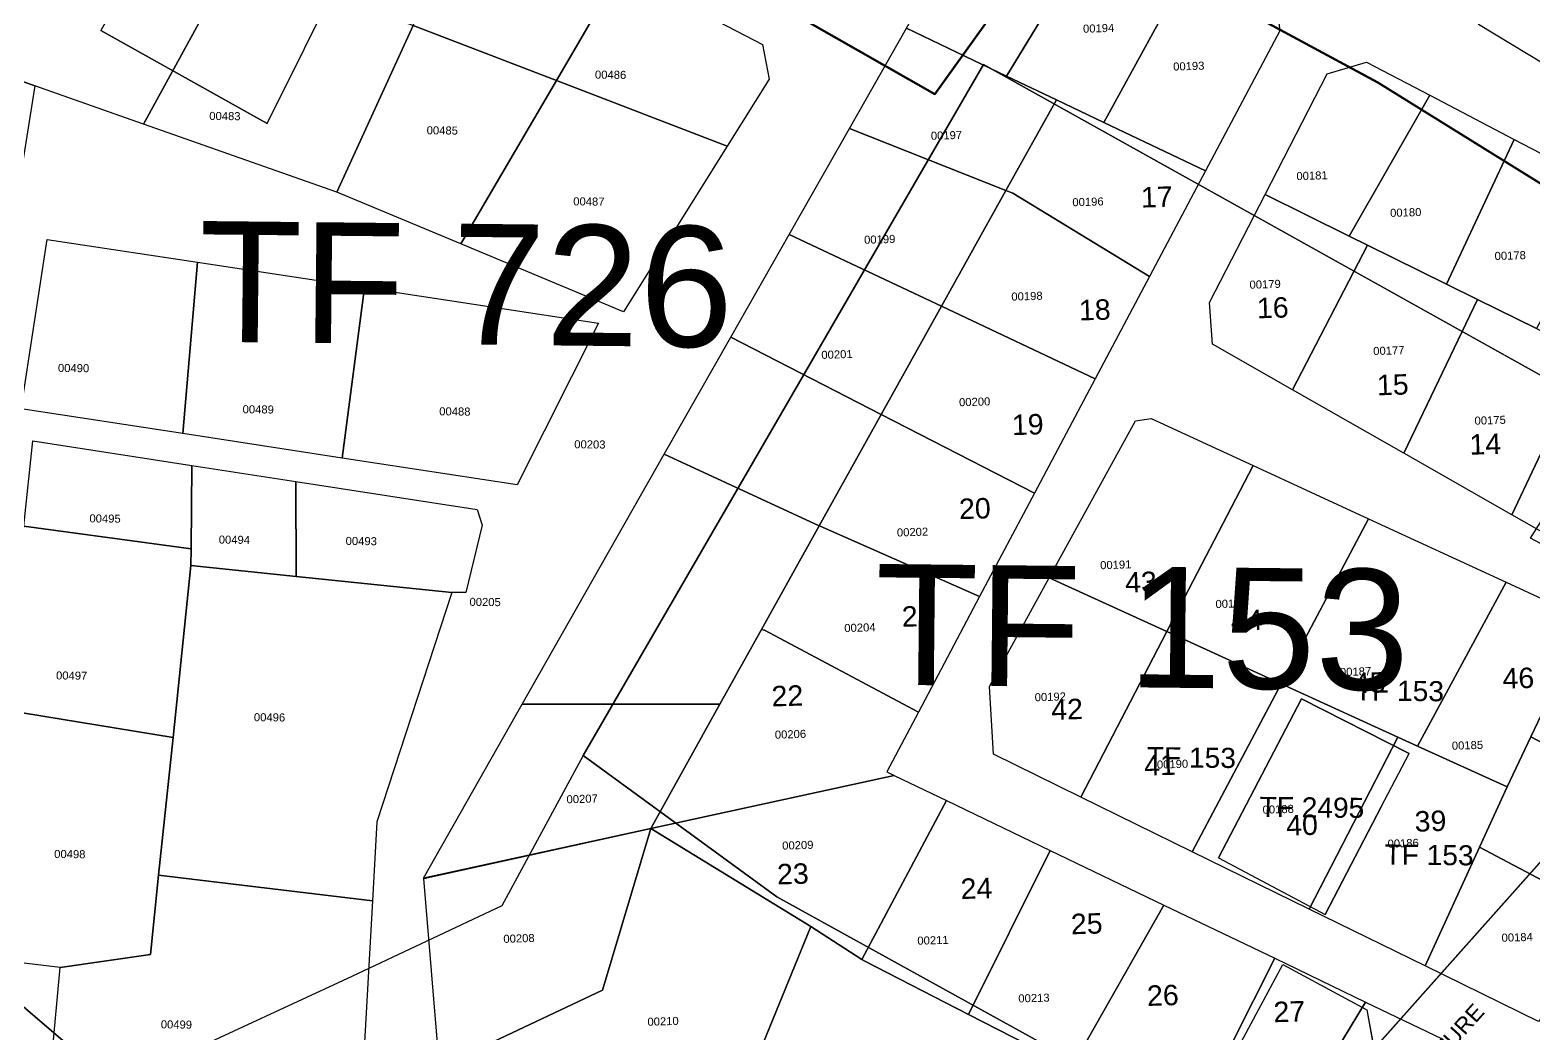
# Model space of a CAD drawing. Header units: metres. Extents: x 251686 to 255059, y 1627526 to 1631912.
# Drawn here: x 253999 to 254185.8, y 1628057.4 to 1628182.1 of the extents above; entities that cross this region are included whole.
import ezdxf
from ezdxf.enums import TextEntityAlignment as Align

# ---------------------------------------------------------------- set-up
doc = ezdxf.new("R2010")
doc.units = ezdxf.units.M
doc.header["$MEASUREMENT"] = 0
for name, color, linetype in [('limites_parcelles', 7, 'Continuous'), ('limites_sections', 7, 'Continuous'), ('numero_lot', 7, 'Continuous'), ('numero_parcelle', 7, 'Continuous')]:
    doc.layers.add(name, color=color, linetype=linetype)
doc.layers.add('Numero_TF', color=7, linetype='Continuous', lineweight=0)
doc.styles.add('Style-Arial', font='arial.ttf')
doc.styles.add('style1', font='')
doc.styles.get('style1').set_extended_font_data('Times New Roman', bold=True)

# ---------------------------------------------------------------- blocks, each defined once
blk = doc.blocks.new('*U104')
at = {"layer": 'Numero_TF', "color": 4, "linetype": 'Continuous', "lineweight": 30}
for p, q in [((87.926188, -28.937498), (67.256672, -17.359727)), ((127.183331, -107.474226), (176.898159, -21.601739)), ((176.898159, -21.601739), (127.183331, -107.474226)), ((176.898159, -21.601739), (256.317102, -65.908475)), ((212.252401, -158.730959), (300.834114, -59.182559)), ((206.084066, -120.193775), (216.402347, -100.421077)), ((216.402347, -100.421077), (229.781852, -107.202002)), ((69.128874, -148.526632), (16.717266, -103.663576)), ((16.727265, -103.663681), (69.128769, -148.536632)), ((226.301657, -113.865811), (219.341057, -127.213426)), ((117.0767, -126.139086), (98.453178, -134.943933)), ((224.546909, -139.058767), (225.425174, -143.988265))]:
    blk.add_line(p, q, dxfattribs=at)
at = {"layer": 'Numero_TF', "color": 4, "linetype": 'Continuous', "lineweight": 30, "flags": 128}
for points in [[(67.256672, -17.359727), (87.926188, -28.937498), (97.193076, -10.243815), (81.178424, -2.035129), (77.01061, 0.098772), (67.256672, -17.359727)], [(203.507106, -153.208526), (214.11516, -133.458873), (224.546909, -139.058767), (225.416104, -143.937359), (300.834114, -59.182559), (256.526817, -65.87679), (256.527405, -65.880683), (270.879831, -63.82134), (268.54384, -68.187042), (258.149556, -87.57892), (244.843724, -80.44875), (254.637788, -64.971609), (176.898159, -21.601739), (127.183331, -107.474226), (151.240048, -125.04791), (212.252267, -158.730886), (212.752818, -158.168366), (203.507106, -153.208526)], [(206.084066, -120.193775), (219.341057, -127.213426), (226.301657, -113.865811), (229.781852, -107.202002), (216.402347, -100.421077), (206.084066, -120.193775)], [(69.128769, -148.536632), (88.824132, -180.495294), (93.112137, -207.361821), (94.212537, -224.464325), (93.583597, -243.398763), (126.698045, -273.716078), (126.778806, -273.539139), (133.053751, -259.774298), (144.36461, -235.001751), (212.252267, -158.730886), (151.240048, -125.04791), (127.183331, -107.474226), (117.0767, -126.139086), (98.453178, -134.943933), (69.128874, -148.526632), (69.12389, -148.532453), (69.128769, -148.536632)]]:
    blk.add_lwpolyline(points, close=True, dxfattribs=at)
at = {"layer": 'Numero_TF', "color": 4, "linetype": 'Continuous', "lineweight": 0, "style": 'Style-Arial'}
for s, p in [('TF 726', (79.370794, -56.047136)), ('TF 153', (163.367475, -98.66073))]:
    blk.add_text(s, height=15, rotation=359.3981, dxfattribs=at).set_placement(p)
for s, height, rotation, p in [('TF 153', 2.5, 359.3981, (223.063749, -98.121343)), ('TF 153', 2.5, 359.3981, (197.216394, -106.410062)), ('TF 2495', 2.5, 359.3981, (211.219706, -112.600308)), ('TF 153', 2.5, 359.3981, (226.74682, -118.514429)), ('CANAL  DE  CEINTURE', 2, 48.043163, (217.341806, -160.837616))]:
    blk.add_text(s, height=height, rotation=rotation, dxfattribs=at).set_placement(p, align=Align.TOP_LEFT)

msp = doc.modelspace()

# ---------------------------------------------------------------- linework, layer by layer
at = {"layer": 'limites_parcelles', "ltscale": 40, "flags": 128}
for points in [[(254133.383127, 1628197.954801), (254120.281625, 1628176.399742), (254107.840552, 1628182.340369), (254117.533164, 1628199.379277), (254123.662437, 1628202.362727), (254133.383127, 1628197.954801)], [(254024.410863, 1628191.188606), (254013.046627, 1628170.428041), (253999.542497, 1628175.192964), (253990.533042, 1628178.376424), (254001.996071, 1628195.000602), (254006.494427, 1628201.506906), (254016.557983, 1628194.207507), (254024.410863, 1628191.188606)], [(254144.537212, 1628192.879337), (254132.372123, 1628170.621156), (254126.471385, 1628173.438649), (254120.281625, 1628176.399742), (254133.383127, 1628197.954801), (254144.537212, 1628192.879337)], [(254144.988329, 1628164.604587), (254132.372123, 1628170.621156), (254144.537212, 1628192.879337), (254153.351464, 1628188.860345), (254154.212423, 1628182.005212), (254144.988329, 1628164.604587)], [(254072.340877, 1628189.506451), (254089.964376, 1628180.31905), (254090.782781, 1628176.012535), (254085.564212, 1628167.684897), (254064.353277, 1628175.832966), (254072.340877, 1628189.506451)], [(253976.641648, 1628158.851514), (253981.159021, 1628181.675479), (253990.533042, 1628178.376424), (253999.542497, 1628175.192964), (253996.471546, 1628155.615344), (253976.641648, 1628158.851514)], [(254120.281625, 1628176.399742), (254126.471385, 1628173.438649), (254120.209943, 1628162.177008), (254100.772072, 1628169.885006), (254107.840552, 1628182.340369), (254120.281625, 1628176.399742)], [(254160.099067, 1628176.66642), (254165.005071, 1628178.107934), (254172.856135, 1628174.008553), (254162.831649, 1628156.522372), (254152.396715, 1628161.680899), (254160.099067, 1628176.66642)], [(254183.341666, 1628168.526307), (254174.938536, 1628150.540994), (254165.143511, 1628155.383724), (254162.831649, 1628156.522372), (254172.856135, 1628174.008553), (254183.341666, 1628168.526307)], [(254132.372123, 1628170.621156), (254144.988329, 1628164.604587), (254138.051195, 1628151.512874), (254121.043737, 1628161.836668), (254120.209943, 1628162.177008), (254126.471385, 1628173.438649), (254132.372123, 1628170.621156)], [(254195.396661, 1628162.248556), (254186.126647, 1628145.019324), (254178.798617, 1628148.636684), (254174.938536, 1628150.540994), (254183.341666, 1628168.526307), (254195.396661, 1628162.248556)], [(254138.051195, 1628151.512874), (254131.296412, 1628138.772361), (254112.194386, 1628147.79176), (254120.209943, 1628162.177008), (254121.043737, 1628161.836668), (254138.051195, 1628151.512874)], [(254155.814698, 1628137.420822), (254145.861784, 1628143.102383), (254145.480022, 1628148.254375), (254152.396715, 1628161.680899), (254162.831649, 1628156.522372), (254165.143511, 1628155.383724), (254155.814698, 1628137.420822)], [(254169.616111, 1628129.549981), (254155.814698, 1628137.420822), (254165.143511, 1628155.383724), (254174.938536, 1628150.540994), (254178.798617, 1628148.636684), (254169.616111, 1628129.549981)], [(254186.126647, 1628145.019324), (254192.515589, 1628141.861049), (254183.045079, 1628121.891335), (254169.616111, 1628129.549981), (254178.798617, 1628148.636684), (254186.126647, 1628145.019324)], [(254197.397246, 1628139.459526), (254206.748427, 1628134.836963), (254196.184089, 1628114.406754), (254183.045079, 1628121.891335), (254192.515589, 1628141.861049), (254197.397246, 1628139.459526)], [(254123.763318, 1628124.564559), (254116.940878, 1628111.710157), (254097.145935, 1628120.454168), (254097.012358, 1628120.500892), (254104.718845, 1628134.358248), (254123.763318, 1628124.564559)], [(254150.899504, 1628127.999669), (254140.209382, 1628107.362304), (254125.591089, 1628114.028955), (254136.305032, 1628133.559091), (254138.238132, 1628133.831886), (254150.899504, 1628127.999669)], [(254097.012358, 1628120.500892), (254089.844952, 1628107.625736), (254084.67089, 1628098.359275), (254060.102975, 1628098.34721), (254077.761433, 1628129.403908), (254097.012358, 1628120.500892)], [(254019.073232, 1628128.005351), (254031.966348, 1628126.01052), (254032.035677, 1628114.233701), (254018.942808, 1628115.590516), (254018.964474, 1628117.652882), (254019.073232, 1628128.005351)], [(254051.380677, 1628112.232053), (254032.035677, 1628114.233701), (254031.966348, 1628126.01052), (254054.496309, 1628122.522451), (254055.126234, 1628120.585327), (254053.107782, 1628112.213909), (254051.380677, 1628112.232053)], [(254018.964474, 1628117.652882), (254018.942808, 1628115.590516), (254016.726784, 1628094.215656), (253995.751003, 1628097.667076), (253995.741911, 1628097.768777), (253998.185051, 1628120.451963), (254018.964474, 1628117.652882)], [(254116.940878, 1628111.710157), (254109.331218, 1628097.347533), (254090.223812, 1628107.535717), (254089.844952, 1628107.625736), (254097.012358, 1628120.500892), (254097.145935, 1628120.454168), (254116.940878, 1628111.710157)], [(254165.241736, 1628121.385533), (254182.367645, 1628113.494758), (254171.343517, 1628093.141919), (254168.890106, 1628094.255893), (254154.395234, 1628100.87551), (254165.241736, 1628121.385533)], [(254051.380677, 1628112.232053), (254042.04849, 1628083.728114), (254041.49848, 1628073.928951), (254014.941432, 1628077.083386), (254016.726784, 1628094.215656), (254018.942808, 1628115.590516), (254032.035677, 1628114.233701), (254051.380677, 1628112.232053)], [(254140.209382, 1628107.362304), (254129.527234, 1628086.796336), (254118.639547, 1628092.134097), (254118.168506, 1628100.525915), (254125.591089, 1628114.028955), (254140.209382, 1628107.362304)], [(254192.358605, 1628108.891832), (254185.416516, 1628094.305744), (254182.456981, 1628088.065209), (254171.343517, 1628093.141919), (254182.367645, 1628113.494758), (254192.358605, 1628108.891832)], [(254206.855159, 1628083.010001), (254185.416516, 1628094.305744), (254192.358605, 1628108.891832), (254213.093389, 1628099.332992), (254214.183948, 1628091.6209), (254206.855159, 1628083.010001)], [(254109.331218, 1628097.347533), (254105.40154, 1628089.928599), (254106.309538, 1628089.488889), (254076.078438, 1628082.899182), (254084.67089, 1628098.359275), (254089.844952, 1628107.625736), (254090.223812, 1628107.535717), (254109.331218, 1628097.347533)], [(254016.726784, 1628094.215656), (254014.941432, 1628077.083386), (254013.92366, 1628067.248495), (254002.72008, 1628065.649059), (253996.488909, 1628066.354636), (253995.751003, 1628097.667076), (254016.726784, 1628094.215656)], [(254168.890106, 1628094.255893), (254171.343517, 1628093.141919), (254182.456981, 1628088.065209), (254179.027091, 1628080.590462), (254172.273094, 1628065.837345), (254157.866371, 1628072.896753), (254168.890106, 1628094.255893)], [(254206.855159, 1628083.010001), (254196.798914, 1628071.194795), (254179.027091, 1628080.590462), (254182.456981, 1628088.065209), (254185.416516, 1628094.305744), (254206.855159, 1628083.010001)], [(254102.294494, 1628066.637191), (254095.948584, 1628070.711618), (254076.078438, 1628082.899182), (254106.309538, 1628089.488889), (254112.809253, 1628086.364508), (254102.294494, 1628066.637191)], [(254125.68495, 1628080.172938), (254115.545884, 1628059.796441), (254102.688184, 1628066.395155), (254102.294494, 1628066.637191), (254112.809253, 1628086.364508), (254125.68495, 1628080.172938)], [(254088.4808, 1628052.389082), (254088.425576, 1628047.233841), (254069.189118, 1628049.042281), (254049.667379, 1628050.87246), (254049.84832, 1628053.256573), (254070.098647, 1628062.792658), (254076.078438, 1628082.899182), (254095.948584, 1628070.711618), (254088.4808, 1628052.389082)], [(254128.372184, 1628053.227257), (254124.716454, 1628055.09718), (254115.545884, 1628059.796441), (254125.68495, 1628080.172938), (254139.829377, 1628073.379928), (254128.372184, 1628053.227257)], [(254041.49848, 1628073.928951), (254040.358483, 1628053.426756), (254018.627322, 1628043.972039), (254001.389708, 1628051.204558), (254002.72008, 1628065.649059), (254013.92366, 1628067.248495), (254014.941432, 1628077.083386), (254041.49848, 1628073.928951)], [(254102.294494, 1628066.637191), (254102.688184, 1628066.395155), (254115.545884, 1628059.796441), (254124.716454, 1628055.09718), (254123.64901, 1628020.992057), (254141.924792, 1628021.339558), (254143.57322, 1628025.588212), (254153.905487, 1628020.131755), (254151.910503, 1628017.569983), (254121.344513, 1628018.247984), (254106.239702, 1628018.577206), (254103.279547, 1628018.648982), (254091.135416, 1628017.564692), (254085.750744, 1628029.068587), (254093.98684, 1628034.281803), (254091.231353, 1628046.893041), (254088.425576, 1628047.233841), (254088.4808, 1628052.389082), (254095.948584, 1628070.711618), (254102.294494, 1628066.637191)], [(254164.889462, 1628061.331336), (254152.475939, 1628040.874861), (254147.952521, 1628043.195896), (254142.995414, 1628045.73741), (254153.592138, 1628066.768335), (254164.889462, 1628061.331336)], [(254178.015937, 1628051.27468), (254164.992595, 1628034.45881), (254152.475939, 1628040.874861), (254164.889462, 1628061.331336), (254174.401568, 1628056.764536), (254178.015937, 1628051.27468)]]:
    msp.add_lwpolyline(points, close=True, dxfattribs=at)
at = {"layer": 'limites_parcelles'}
msp.add_3dface([(254188.362204, 1628200.489473), (254199.028527, 1628194.545573), (254189.044332, 1628176.692621), (254178.922443, 1628182.823327)], dxfattribs=at)
at = {"layer": 'limites_parcelles', "ltscale": 40}
for points in [[(254054.070589, 1628199.025785), (254072.340877, 1628189.506451), (254064.353277, 1628175.832966), (254046.57305, 1628182.674924)], [(254046.57305, 1628182.674924), (254037.068739, 1628161.965943), (254013.046627, 1628170.428041), (254024.410863, 1628191.188606)], [(254064.353277, 1628175.832966), (254052.475713, 1628155.535019), (254037.068739, 1628161.965943), (254046.57305, 1628182.674924)], [(254085.564212, 1628167.684897), (254072.688034, 1628147.112945), (254052.475713, 1628155.535019), (254064.353277, 1628175.832966)], [(254093.278272, 1628156.715218), (254100.772072, 1628169.885006), (254120.209943, 1628162.177008), (254112.194386, 1628147.79176)], [(254001.099641, 1628156.095073), (254019.775419, 1628153.257128), (254017.946414, 1628131.969647), (253997.871089, 1628135.055987)], [(254086.036038, 1628143.959743), (254093.278272, 1628156.715218), (254112.194386, 1628147.79176), (254104.718845, 1628134.358248)], [(254019.775419, 1628153.257128), (254040.520734, 1628150.112946), (254037.747862, 1628128.926826), (254017.946414, 1628131.969647)], [(254040.520734, 1628150.112946), (254069.594462, 1628145.692484), (254059.497041, 1628125.589208), (254037.747862, 1628128.926826)], [(254131.296412, 1628138.772361), (254123.763318, 1628124.564559), (254104.718845, 1628134.358248), (254112.194386, 1628147.79176)], [(254077.761433, 1628129.403908), (254086.036038, 1628143.959743), (254104.718845, 1628134.358248), (254097.012358, 1628120.500892)], [(253999.322795, 1628131.067957), (254019.073232, 1628128.005351), (254018.964474, 1628117.652882), (253998.185051, 1628120.451963)], [(254165.241736, 1628121.385533), (254154.395234, 1628100.87551), (254140.209382, 1628107.362304), (254150.899504, 1628127.999669)], [(254154.395234, 1628100.87551), (254143.356225, 1628080.013974), (254129.527234, 1628086.796336), (254140.209382, 1628107.362304)], [(254154.395234, 1628100.87551), (254168.890106, 1628094.255893), (254157.866371, 1628072.896753), (254143.356225, 1628080.013974)], [(254084.67089, 1628098.359275), (254076.078438, 1628082.899182), (254047.836383, 1628076.746625), (254060.102975, 1628098.34721)], [(254070.098647, 1628062.792658), (254049.84832, 1628053.256573), (254047.868407, 1628076.696784), (254076.078438, 1628082.899182)], [(254196.798914, 1628071.194795), (254186.360018, 1628058.930758), (254172.273094, 1628065.837345), (254179.027091, 1628080.590462)], [(254153.592138, 1628066.768335), (254142.995414, 1628045.73741), (254128.372184, 1628053.227257), (254139.829377, 1628073.379928)]]:
    msp.add_3dface(points, dxfattribs=at)
at = {"layer": 'limites_sections', "color": 112, "linetype": 'Continuous', "lineweight": 40, "extrusion": (8.39025e-08, 1.87893e-07, 1), "elevation": 0.327317, "flags": 128}
msp.add_lwpolyline([(254262.032613, 1628116.192678), (254166.418264, 1628175.618587), (254127.468152, 1628196.627242), (254111.3613, 1628174.170812), (254032.48387, 1628219.152912), (253942.258351, 1628268.687297), (253897.943396, 1628292.248732), (253879.127588, 1628301.609786), (253837.103178, 1628319.100647), (253836.323408, 1628343.15576), (253766.757442, 1628373.202598), (253736.007323, 1628381.875383), (253797.545574, 1628539.699144), (253857.921088, 1628652.652234), (253891.317458, 1628762.517835), (253949.11819, 1628726.583729), (253998.556975, 1628699.307072), (254169.035754, 1628626.001151), (254244.313956, 1628604.775537), (254450.417171, 1628512.248797), (254530.322787, 1628477.173188), (254381.885013, 1628242.498279), (254262.032613, 1628116.192678)], close=True, dxfattribs=at)
at = {"layer": 'limites_sections', "color": 112, "lineweight": 40, "extrusion": (3.13226e-08, -1.22909e-08, 1), "elevation": -0.01207, "flags": 128}
msp.add_lwpolyline([(254381.885013, 1628242.498279), (254651.876115, 1628047.603031), (254649.151342, 1628042.153484), (254282.056716, 1627781.848766), (254258.712942, 1627753.642236), (254158.402887, 1627667.719989), (254016.92288, 1627730.128102), (253789.717074, 1627795.718879), (253560.793059, 1627891.442229), (253461.178186, 1627935.950985), (253423.027767, 1627967.742968), (253305.375391, 1628033.502846), (253374.268487, 1628101.940239), (253388.282867, 1628177.212071), (253454.032863, 1628268.742801), (253456.858534, 1628379.83858), (253454.879488, 1628458.45481), (253488.589644, 1628500.414429), (253582.988286, 1628458.102486), (253644.43714, 1628425.981101), (253736.007323, 1628381.875383), (253766.757442, 1628373.202598), (253836.323408, 1628343.15576), (253837.103178, 1628319.100647), (253879.127588, 1628301.609786), (253897.943396, 1628292.248733), (253942.258351, 1628268.687297), (254032.48387, 1628219.152912), (254111.3613, 1628174.170812), (254127.468152, 1628196.627242), (254166.418264, 1628175.618587), (254262.032613, 1628116.192678), (254381.885013, 1628242.498279)], close=True, dxfattribs=at)

# ---------------------------------------------------------------- block references
at = {"layer": 'numero_tf', "color": 4, "linetype": 'Continuous', "lineweight": 30}
msp.add_blockref('*U104', (253940.50954, 1628199.439653), dxfattribs=at)

# ---------------------------------------------------------------- texts
at = {"layer": 'numero_lot', "color": 7, "lineweight": 13, "char_height": 2.54, "attachment_point": 1, "rotation": 1.75811085, "line_spacing_factor": 0.72, "style": 'style1'}
for s, insert in [('\\fArial|b0|i0|c00|p39;17', (254136.935829, 1628162.590263)), ('\\fArial|b0|i0|c00|p39;18', (254129.226328, 1628148.566043)), ('\\fArial|b0|i0|c00|p39;16', (254151.342321, 1628148.827072)), ('\\fArial|b0|i0|c00|p39;15', (254166.246253, 1628139.257205)), ('\\fArial|b0|i0|c00|p39;19', (254120.897671, 1628134.313916)), ('\\fArial|b0|i0|c00|p39;14', (254177.743389, 1628131.880698)), ('\\fArial|b0|i0|c00|p39;20', (254114.33039, 1628123.876102)), ('\\fArial|b0|i0|c00|p39;43', (254134.96295, 1628114.728278)), ('\\fArial|b0|i0|c00|p39;21', (254107.227233, 1628110.497202)), ('\\fArial|b0|i0|c00|p39;44', (254148.10821, 1628109.998723)), ('\\fArial|b0|i0|c00|p39;46', (254181.843239, 1628102.797457)), ('\\fArial|b0|i0|c00|p39;45', (254163.374274, 1628102.230566)), ('\\fArial|b0|i0|c00|p39;22', (254091.042381, 1628100.599795)), ('\\fArial|b0|i0|c00|p39;42', (254125.787307, 1628098.928147)), ('\\fArial|b0|i0|c00|p39;41', (254137.330293, 1628092.000697)), ('\\fArial|b0|i0|c00|p39;40', (254154.972128, 1628084.544208)), ('\\fArial|b0|i0|c00|p39;39', (254170.938846, 1628085.034295)), ('\\fArial|b0|i0|c00|p39;23', (254091.721426, 1628078.476945)), ('\\fArial|b0|i0|c00|p39;24', (254114.527042, 1628076.670113)), ('\\fArial|b0|i0|c00|p39;25', (254128.228219, 1628072.285897)), ('\\fArial|b0|i0|c00|p39;26', (254137.684992, 1628063.384444)), ('\\fArial|b0|i0|c00|p39;27', (254153.400908, 1628061.36))]:
    msp.add_mtext(s, dxfattribs=dict(at, insert=insert))
at = {"layer": 'numero_parcelle', "color": 5, "lineweight": 0, "style": 'Style-Arial'}
for s, rotation, p in [('00194', 1.7581, (254129.766289, 1628182.780257)), ('00193', 1.7581, (254140.962271, 1628178.077565)), ('00486', 359.3981, (254069.155515, 1628177.083812)), ('00483', 359.3981, (254021.240028, 1628171.952657)), ('00485', 359.3981, (254048.248979, 1628170.166372)), ('00197', 1.7581, (254110.861093, 1628169.476745)), ('00181', 1.7581, (254156.275045, 1628164.468814)), ('00487', 359.3981, (254066.456223, 1628161.335479)), ('00196', 1.7581, (254128.443304, 1628161.212156)), ('00180', 1.7581, (254167.916413, 1628159.893872)), ('00199', 1.7581, (254102.566697, 1628156.552608)), ('00178', 1.7581, (254180.896146, 1628154.537966)), ('00198', 1.7581, (254120.863066, 1628149.490999)), ('00179', 1.7581, (254150.445926, 1628150.972777)), ('00201', 1.7581, (254097.258571, 1628142.250518)), ('00177', 1.7581, (254165.814433, 1628142.730833)), ('00490', 359.3981, (254002.440876, 1628140.631988)), ('00200', 1.7581, (254114.362084, 1628136.363553)), ('00489', 359.3981, (254025.379309, 1628135.501878)), ('00488', 359.3981, (254049.805963, 1628135.245263)), ('00175', 1.7581, (254178.402565, 1628134.074731)), ('00203', 359.3981, (254066.581663, 1628131.151476)), ('00495', 359.3981, (254006.350261, 1628121.93827)), ('00202', 1.7581, (254106.643897, 1628120.178991)), ('00494', 359.3981, (254022.417221, 1628119.30437)), ('00493', 359.3981, (254038.181649, 1628119.138757)), ('00191', 1.7581, (254131.893923, 1628116.11235)), ('00205', 359.3981, (254053.56591, 1628111.567351)), ('00189', 1.7581, (254146.218586, 1628111.290952)), ('00204', 1.7581, (254100.107784, 1628108.305342)), ('00187', 1.7581, (254161.687372, 1628102.840704)), ('00497', 359.3981, (254002.203725, 1628102.42531)), ('00192', 1.7581, (254123.760133, 1628099.703649)), ('00496', 359.3981, (254026.783856, 1628097.236867)), ('00206', 1.7581, (254091.478125, 1628095.052163)), ('00185', 1.7581, (254175.581777, 1628093.684495)), ('00190', 1.7581, (254138.944647, 1628091.338623)), ('00207', 1.7581, (254065.600974, 1628087.023894)), ('00188', 1.7581, (254152.072998, 1628085.728922)), ('00209', 1.7581, (254092.394058, 1628081.269934)), ('00186', 1.7581, (254167.599734, 1628081.508108)), ('00498', 359.3981, (254001.970676, 1628080.241788)), ('00208', 1.7581, (254057.753935, 1628069.684515)), ('00211', 1.7581, (254109.186637, 1628069.454707)), ('00184', 1.7581, (254181.759519, 1628069.823452)), ('00213', 1.7581, (254121.729395, 1628062.276891)), ('00499', 359.3981, (254015.21516, 1628059.067062)), ('00210', 1.7581, (254075.650151, 1628059.382843))]:
    msp.add_text(s, height=1, rotation=rotation, dxfattribs=at).set_placement(p, align=Align.TOP_LEFT)

doc.saveas('drawing.dxf')
